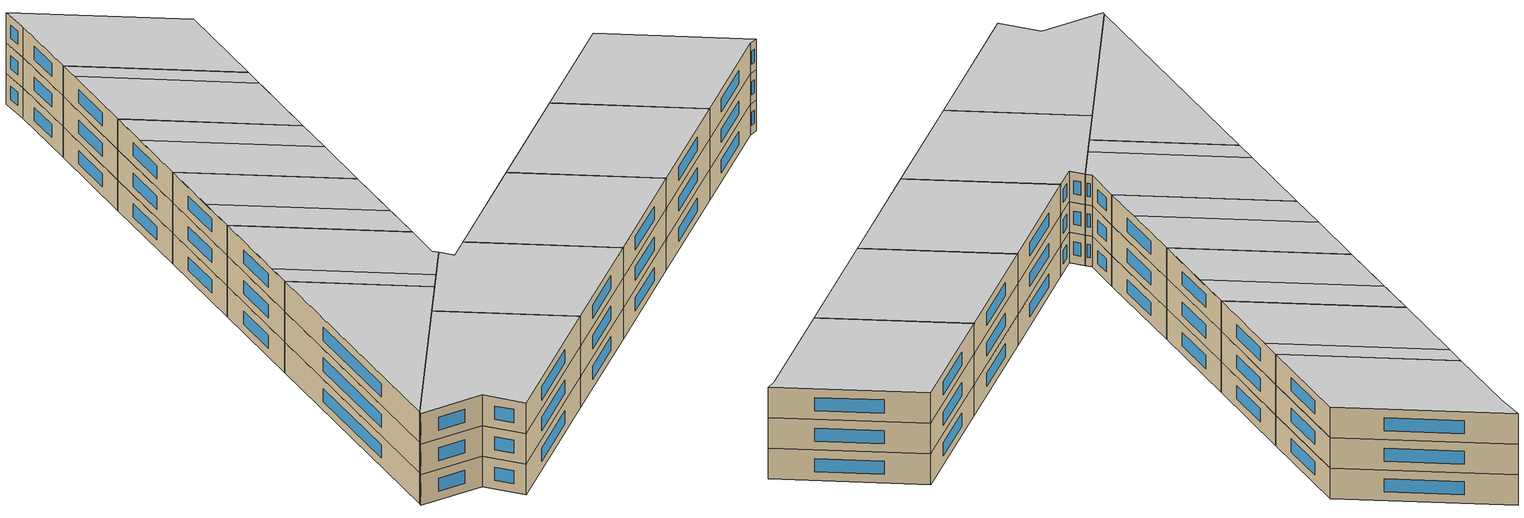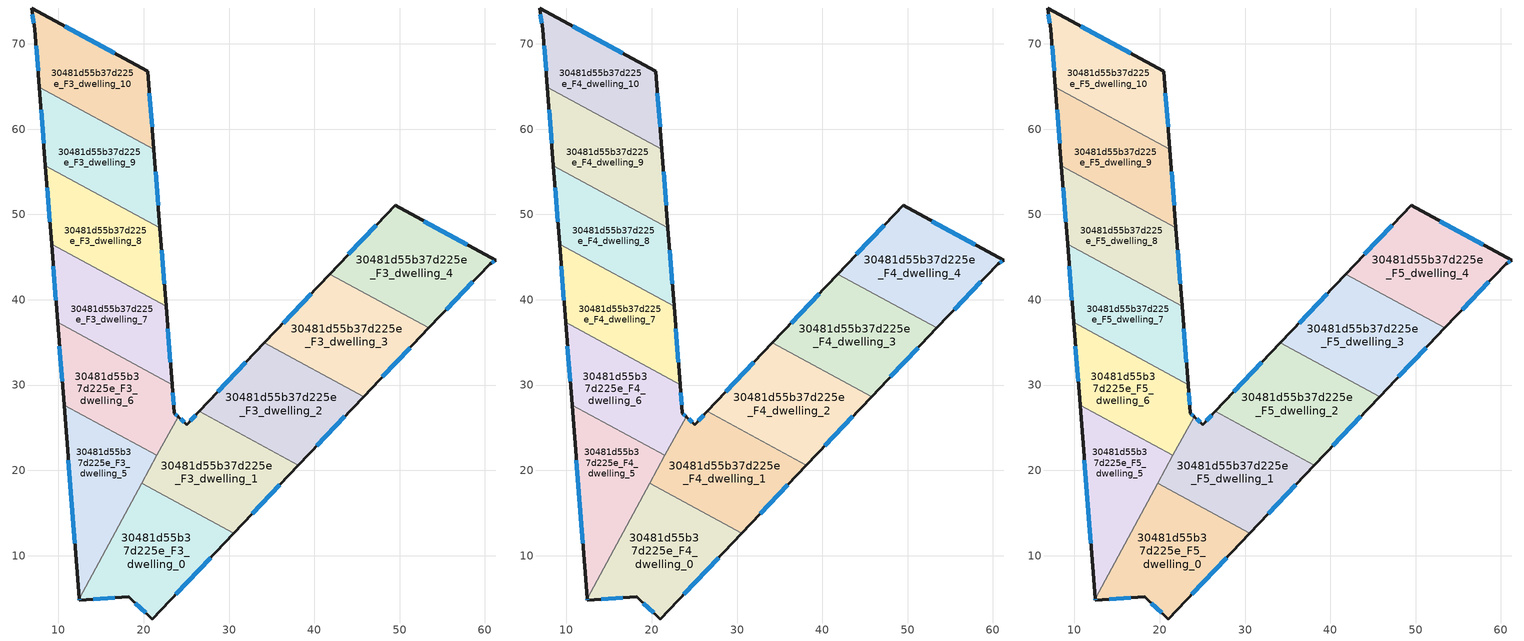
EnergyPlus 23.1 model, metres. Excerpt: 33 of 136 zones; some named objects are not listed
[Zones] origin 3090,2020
30481d55b37d225e_F3_dwelling_0
 floor to 30481d55b37d225e_F2_dwelling_0 (EU_floor_Construction): 30.56,12.64 20.99,2.57 18.23,5.2 12.45,4.74 12.43,4.97 19.78,18.5 z9
 wall outside (EU_wall_Construction): 12.43,4.97 12.45,4.74 18.23,5.2 20.99,2.57 30.56,12.64 z9:12
 wall to 30481d55b37d225e_F3_dwelling_1 (EU_wall_Construction): 30.56,12.64 19.78,18.5 z9:12
 wall to 30481d55b37d225e_F3_dwelling_5 (EU_wall_Construction): 19.78,18.5 12.43,4.97 z9:12
 window (EU_Window_Construction): 23.73,5.45 27.83,9.77 / 19.02,4.45 20.2,3.32 / 14.1,4.87 16.58,5.07 / 12.43,4.91 12.44,4.81 z9.86:11.14
30481d55b37d225e_F3_dwelling_1
 floor to 30481d55b37d225e_F2_dwelling_1 (EU_floor_Construction): 38.11,20.59 30.56,12.64 19.78,18.5 24.02,26.31 25.03,25.35 26.5,26.9 z9
 wall outside (EU_wall_Construction): 30.56,12.64 38.11,20.59 / 26.5,26.9 25.03,25.35 24.02,26.31 z9:12
 wall to 30481d55b37d225e_F3_dwelling_2 (EU_wall_Construction): 38.11,20.59 26.5,26.9 z9:12
 wall to 30481d55b37d225e_F3_dwelling_6 (EU_wall_Construction): 24.02,26.31 21.54,21.75 z9:12
 wall to 30481d55b37d225e_F3_dwelling_5 (EU_wall_Construction): 21.54,21.74 19.78,18.5 z9:12
 window (EU_Window_Construction): 32.72,14.92 35.96,18.32 / 24.74,25.62 24.31,26.03 / 26.08,26.46 25.45,25.79 z9.86:11.14
30481d55b37d225e_F3_dwelling_10
 floor to 30481d55b37d225e_F2_dwelling_10 (EU_floor_Construction): 20.46,66.81 21.18,57.63 7.75,64.92 7.22,71.72 6.85,74.2 z9
 wall outside (EU_wall_Construction): 21.18,57.63 20.46,66.81 6.85,74.2 7.22,71.72 7.75,64.92 z9:12
 wall to 30481d55b37d225e_F3_dwelling_9 (EU_wall_Construction): 7.75,64.92 21.18,57.63 z9:12
 window (EU_Window_Construction): 7.37,69.78 7.6,66.86 / 6.95,73.49 7.11,72.43 / 16.57,68.92 10.74,72.09 / 20.97,60.25 20.67,64.18 z9.86:11.14
30481d55b37d225e_F3_dwelling_2
 floor to 30481d55b37d225e_F2_dwelling_2 (EU_floor_Construction): 45.77,28.64 38.11,20.59 26.5,26.9 34.15,34.95 z9
 wall outside (EU_wall_Construction): 34.15,34.95 26.5,26.9 / 38.11,20.59 45.77,28.64 z9:12
 wall to 30481d55b37d225e_F3_dwelling_3 (EU_wall_Construction): 45.77,28.64 34.15,34.95 z9:12
 window (EU_Window_Construction): 31.96,32.65 28.68,29.2 / 40.3,22.89 43.58,26.34 z9.86:11.14
30481d55b37d225e_F3_dwelling_3
 floor to 30481d55b37d225e_F2_dwelling_3 (EU_floor_Construction): 53.42,36.7 45.77,28.64 34.15,34.95 41.8,43.01 z9
 wall outside (EU_wall_Construction): 41.8,43.01 34.15,34.95 / 45.77,28.64 53.42,36.7 z9:12
 wall to 30481d55b37d225e_F3_dwelling_4 (EU_wall_Construction): 53.42,36.7 41.8,43.01 z9:12
 window (EU_Window_Construction): 39.62,40.71 36.34,37.25 / 47.95,30.94 51.23,34.4 z9.86:11.14
30481d55b37d225e_F3_dwelling_4
 floor to 30481d55b37d225e_F2_dwelling_4 (EU_floor_Construction): 61.28,44.63 60.59,44.24 53.42,36.7 41.8,43.01 49.45,51.06 z9
 wall outside (EU_wall_Construction): 53.42,36.7 60.59,44.24 61.28,44.63 49.45,51.06 41.8,43.01 z9:12
 window (EU_Window_Construction): 55.47,38.85 58.54,42.09 / 47.27,48.76 43.99,45.31 / 57.9,46.47 52.83,49.22 / 60.79,44.35 61.08,44.52 z9.86:11.14
30481d55b37d225e_F3_dwelling_5
 floor to 30481d55b37d225e_F2_dwelling_5 (EU_floor_Construction): 21.54,21.75 12.43,4.97 10.66,27.66 z9
 wall outside (EU_wall_Construction): 10.66,27.66 12.43,4.97 z9:12
 wall to 30481d55b37d225e_F3_dwelling_6 (EU_wall_Construction): 21.54,21.75 10.66,27.66 z9:12
 window (EU_Window_Construction): 11.16,21.17 11.92,11.45 z9.86:11.14
30481d55b37d225e_F3_dwelling_6
 floor to 30481d55b37d225e_F2_dwelling_6 (EU_floor_Construction): 23.33,30.04 23.59,26.72 24.02,26.31 21.54,21.75 10.66,27.66 9.9,37.34 z9
 wall outside (EU_wall_Construction): 9.9,37.34 10.66,27.66 / 24.02,26.31 23.59,26.72 23.33,30.04 z9:12
 wall to 30481d55b37d225e_F3_dwelling_7 (EU_wall_Construction): 23.33,30.04 9.9,37.34 z9:12
 window (EU_Window_Construction): 10.12,34.57 10.44,30.42 / 23.51,27.67 23.4,29.09 / 23.89,26.43 23.71,26.6 z9.86:11.14
30481d55b37d225e_F3_dwelling_7
 floor to 30481d55b37d225e_F2_dwelling_7 (EU_floor_Construction): 22.61,39.24 23.33,30.04 9.9,37.34 9.19,46.53 z9
 wall outside (EU_wall_Construction): 23.33,30.04 22.61,39.24 / 9.19,46.53 9.9,37.34 z9:12
 wall to 30481d55b37d225e_F3_dwelling_8 (EU_wall_Construction): 22.61,39.24 9.19,46.53 z9:12
 window (EU_Window_Construction): 23.12,32.67 22.82,36.61 / 9.39,43.9 9.7,39.96 z9.86:11.14
30481d55b37d225e_F3_dwelling_8
 floor to 30481d55b37d225e_F2_dwelling_8 (EU_floor_Construction): 21.89,48.43 22.61,39.24 9.19,46.53 8.47,55.73 z9
 wall outside (EU_wall_Construction): 22.61,39.24 21.89,48.43 / 8.47,55.73 9.19,46.53 z9:12
 wall to 30481d55b37d225e_F3_dwelling_9 (EU_wall_Construction): 21.89,48.43 8.47,55.73 z9:12
 window (EU_Window_Construction): 22.41,41.87 22.1,45.81 / 8.67,53.1 8.98,49.16 z9.86:11.14
30481d55b37d225e_F3_dwelling_9
 floor to 30481d55b37d225e_F2_dwelling_9 (EU_floor_Construction): 21.18,57.63 21.89,48.43 8.47,55.73 7.75,64.92 z9
 wall outside (EU_wall_Construction): 21.89,48.43 21.18,57.63 / 7.75,64.92 8.47,55.73 z9:12
 window (EU_Window_Construction): 21.69,51.06 21.38,55 / 7.96,62.29 8.26,58.35 z9.86:11.14
30481d55b37d225e_F4_dwelling_0
 floor to 30481d55b37d225e_F3_dwelling_0 (EU_floor_Construction): 30.56,12.64 20.99,2.57 18.23,5.2 12.45,4.74 12.43,4.97 19.78,18.5 z12
 wall outside (EU_wall_Construction): 12.43,4.97 12.45,4.74 18.23,5.2 20.99,2.57 30.56,12.64 z12:15
 wall to 30481d55b37d225e_F4_dwelling_1 (EU_wall_Construction): 30.56,12.64 19.78,18.5 z12:15
 wall to 30481d55b37d225e_F4_dwelling_5 (EU_wall_Construction): 19.78,18.5 12.43,4.97 z12:15
 window (EU_Window_Construction): 23.73,5.45 27.83,9.77 / 19.02,4.45 20.2,3.32 / 14.1,4.87 16.58,5.07 / 12.43,4.91 12.44,4.81 z12.86:14.14
30481d55b37d225e_F4_dwelling_1
 floor to 30481d55b37d225e_F3_dwelling_1 (EU_floor_Construction): 38.11,20.59 30.56,12.64 19.78,18.5 24.02,26.31 25.03,25.35 26.5,26.9 z12
 wall outside (EU_wall_Construction): 30.56,12.64 38.11,20.59 / 26.5,26.9 25.03,25.35 24.02,26.31 z12:15
 wall to 30481d55b37d225e_F4_dwelling_2 (EU_wall_Construction): 38.11,20.59 26.5,26.9 z12:15
 wall to 30481d55b37d225e_F4_dwelling_6 (EU_wall_Construction): 24.02,26.31 21.54,21.75 z12:15
 wall to 30481d55b37d225e_F4_dwelling_5 (EU_wall_Construction): 21.54,21.74 19.78,18.5 z12:15
 window (EU_Window_Construction): 32.72,14.92 35.96,18.32 / 24.74,25.62 24.31,26.03 / 26.08,26.46 25.45,25.79 z12.86:14.14
30481d55b37d225e_F4_dwelling_10
 floor to 30481d55b37d225e_F3_dwelling_10 (EU_floor_Construction): 20.46,66.81 21.18,57.63 7.75,64.92 7.22,71.72 6.85,74.2 z12
 wall outside (EU_wall_Construction): 21.18,57.63 20.46,66.81 6.85,74.2 7.22,71.72 7.75,64.92 z12:15
 wall to 30481d55b37d225e_F4_dwelling_9 (EU_wall_Construction): 7.75,64.92 21.18,57.63 z12:15
 window (EU_Window_Construction): 7.37,69.78 7.6,66.86 / 6.95,73.49 7.11,72.43 / 16.57,68.92 10.74,72.09 / 20.97,60.25 20.67,64.18 z12.86:14.14
30481d55b37d225e_F4_dwelling_2
 floor to 30481d55b37d225e_F3_dwelling_2 (EU_floor_Construction): 45.77,28.64 38.11,20.59 26.5,26.9 34.15,34.95 z12
 wall outside (EU_wall_Construction): 34.15,34.95 26.5,26.9 / 38.11,20.59 45.77,28.64 z12:15
 wall to 30481d55b37d225e_F4_dwelling_3 (EU_wall_Construction): 45.77,28.64 34.15,34.95 z12:15
 window (EU_Window_Construction): 31.96,32.65 28.68,29.2 / 40.3,22.89 43.58,26.34 z12.86:14.14
30481d55b37d225e_F4_dwelling_3
 floor to 30481d55b37d225e_F3_dwelling_3 (EU_floor_Construction): 53.42,36.7 45.77,28.64 34.15,34.95 41.8,43.01 z12
 wall outside (EU_wall_Construction): 41.8,43.01 34.15,34.95 / 45.77,28.64 53.42,36.7 z12:15
 wall to 30481d55b37d225e_F4_dwelling_4 (EU_wall_Construction): 53.42,36.7 41.8,43.01 z12:15
 window (EU_Window_Construction): 39.62,40.71 36.34,37.25 / 47.95,30.94 51.23,34.4 z12.86:14.14
30481d55b37d225e_F4_dwelling_4
 floor to 30481d55b37d225e_F3_dwelling_4 (EU_floor_Construction): 61.28,44.63 60.59,44.24 53.42,36.7 41.8,43.01 49.45,51.06 z12
 wall outside (EU_wall_Construction): 53.42,36.7 60.59,44.24 61.28,44.63 49.45,51.06 41.8,43.01 z12:15
 window (EU_Window_Construction): 55.47,38.85 58.54,42.09 / 47.27,48.76 43.99,45.31 / 57.9,46.47 52.83,49.22 / 60.79,44.35 61.08,44.52 z12.86:14.14
30481d55b37d225e_F4_dwelling_5
 floor to 30481d55b37d225e_F3_dwelling_5 (EU_floor_Construction): 21.54,21.75 12.43,4.97 10.66,27.66 z12
 wall outside (EU_wall_Construction): 10.66,27.66 12.43,4.97 z12:15
 wall to 30481d55b37d225e_F4_dwelling_6 (EU_wall_Construction): 21.54,21.75 10.66,27.66 z12:15
 window (EU_Window_Construction): 11.16,21.17 11.92,11.45 z12.86:14.14
30481d55b37d225e_F4_dwelling_6
 floor to 30481d55b37d225e_F3_dwelling_6 (EU_floor_Construction): 23.33,30.04 23.59,26.72 24.02,26.31 21.54,21.75 10.66,27.66 9.9,37.34 z12
 wall outside (EU_wall_Construction): 9.9,37.34 10.66,27.66 / 24.02,26.31 23.59,26.72 23.33,30.04 z12:15
 wall to 30481d55b37d225e_F4_dwelling_7 (EU_wall_Construction): 23.33,30.04 9.9,37.34 z12:15
 window (EU_Window_Construction): 10.12,34.57 10.44,30.42 / 23.51,27.67 23.4,29.09 / 23.89,26.43 23.71,26.6 z12.86:14.14
30481d55b37d225e_F4_dwelling_7
 floor to 30481d55b37d225e_F3_dwelling_7 (EU_floor_Construction): 22.61,39.24 23.33,30.04 9.9,37.34 9.19,46.53 z12
 wall outside (EU_wall_Construction): 23.33,30.04 22.61,39.24 / 9.19,46.53 9.9,37.34 z12:15
 wall to 30481d55b37d225e_F4_dwelling_8 (EU_wall_Construction): 22.61,39.24 9.19,46.53 z12:15
 window (EU_Window_Construction): 23.12,32.67 22.82,36.61 / 9.39,43.9 9.7,39.96 z12.86:14.14
30481d55b37d225e_F4_dwelling_8
 floor to 30481d55b37d225e_F3_dwelling_8 (EU_floor_Construction): 21.89,48.43 22.61,39.24 9.19,46.53 8.47,55.73 z12
 wall outside (EU_wall_Construction): 22.61,39.24 21.89,48.43 / 8.47,55.73 9.19,46.53 z12:15
 wall to 30481d55b37d225e_F4_dwelling_9 (EU_wall_Construction): 21.89,48.43 8.47,55.73 z12:15
 window (EU_Window_Construction): 22.41,41.87 22.1,45.81 / 8.67,53.1 8.98,49.16 z12.86:14.14
30481d55b37d225e_F4_dwelling_9
 floor to 30481d55b37d225e_F3_dwelling_9 (EU_floor_Construction): 21.18,57.63 21.89,48.43 8.47,55.73 7.75,64.92 z12
 wall outside (EU_wall_Construction): 21.89,48.43 21.18,57.63 / 7.75,64.92 8.47,55.73 z12:15
 window (EU_Window_Construction): 21.69,51.06 21.38,55 / 7.96,62.29 8.26,58.35 z12.86:14.14
30481d55b37d225e_F5_dwelling_0
 floor to 30481d55b37d225e_F4_dwelling_0 (EU_floor_Construction): 30.56,12.64 20.99,2.57 18.23,5.2 12.45,4.74 12.43,4.97 19.78,18.5 z15
 wall outside (EU_wall_Construction): 12.43,4.97 12.45,4.74 18.23,5.2 20.99,2.57 30.56,12.64 z15:18
 wall to 30481d55b37d225e_F5_dwelling_1 (EU_wall_Construction): 30.56,12.64 19.78,18.5 z15:18
 wall to 30481d55b37d225e_F5_dwelling_5 (EU_wall_Construction): 19.78,18.5 12.43,4.97 z15:18
 window (EU_Window_Construction): 23.73,5.45 27.83,9.77 / 19.02,4.45 20.2,3.32 / 14.1,4.87 16.58,5.07 / 12.43,4.91 12.44,4.81 z15.86:17.14
 ceiling to 30481d55b37d225e_F6_dwelling_0 (EU_floor_Construction): 20.99,2.57 30.56,12.64 19.78,18.5 12.43,4.97 12.45,4.74 18.23,5.2 z18
30481d55b37d225e_F5_dwelling_1
 floor to 30481d55b37d225e_F4_dwelling_1 (EU_floor_Construction): 38.11,20.59 30.56,12.64 19.78,18.5 24.02,26.31 25.03,25.35 26.5,26.9 z15
 wall outside (EU_wall_Construction): 30.56,12.64 38.11,20.59 / 26.5,26.9 25.03,25.35 24.02,26.31 z15:18
 wall to 30481d55b37d225e_F5_dwelling_2 (EU_wall_Construction): 38.11,20.59 26.5,26.9 z15:18
 wall to 30481d55b37d225e_F5_dwelling_6 (EU_wall_Construction): 24.02,26.31 21.54,21.75 z15:18
 wall to 30481d55b37d225e_F5_dwelling_5 (EU_wall_Construction): 21.54,21.74 19.78,18.5 z15:18
 window (EU_Window_Construction): 32.72,14.92 35.96,18.32 / 24.74,25.62 24.31,26.03 / 26.08,26.46 25.45,25.79 z15.86:17.14
 ceiling to 30481d55b37d225e_F6_dwelling_1 (EU_floor_Construction): 30.56,12.64 38.11,20.59 26.5,26.9 25.03,25.35 24.02,26.31 19.78,18.5 z18
30481d55b37d225e_F5_dwelling_10
 floor to 30481d55b37d225e_F4_dwelling_10 (EU_floor_Construction): 20.46,66.81 21.18,57.63 7.75,64.92 7.22,71.72 6.85,74.2 z15
 wall outside (EU_wall_Construction): 21.18,57.63 20.46,66.81 6.85,74.2 7.22,71.72 7.75,64.92 z15:18
 wall to 30481d55b37d225e_F5_dwelling_9 (EU_wall_Construction): 7.75,64.92 21.18,57.63 z15:18
 window (EU_Window_Construction): 7.37,69.78 7.6,66.86 / 6.95,73.49 7.11,72.43 / 16.57,68.92 10.74,72.09 / 20.97,60.25 20.67,64.18 z15.86:17.14
 ceiling to 30481d55b37d225e_F6_dwelling_9 (EU_floor_Construction): 21.18,57.63 20.46,66.81 6.85,74.2 7.22,71.72 7.75,64.92 z18
30481d55b37d225e_F5_dwelling_2
 floor to 30481d55b37d225e_F4_dwelling_2 (EU_floor_Construction): 45.77,28.64 38.11,20.59 26.5,26.9 34.15,34.95 z15
 wall outside (EU_wall_Construction): 34.15,34.95 26.5,26.9 / 38.11,20.59 45.77,28.64 z15:18
 wall to 30481d55b37d225e_F5_dwelling_3 (EU_wall_Construction): 45.77,28.64 34.15,34.95 z15:18
 window (EU_Window_Construction): 31.96,32.65 28.68,29.2 / 40.3,22.89 43.58,26.34 z15.86:17.14
 ceiling to 30481d55b37d225e_F6_dwelling_2 (EU_floor_Construction): 38.11,20.59 45.77,28.64 34.15,34.95 26.5,26.9 z18
30481d55b37d225e_F5_dwelling_3
 floor to 30481d55b37d225e_F4_dwelling_3 (EU_floor_Construction): 53.42,36.7 45.77,28.64 34.15,34.95 41.8,43.01 z15
 wall outside (EU_wall_Construction): 41.8,43.01 34.15,34.95 / 45.77,28.64 53.42,36.7 z15:18
 wall to 30481d55b37d225e_F5_dwelling_4 (EU_wall_Construction): 53.42,36.7 41.8,43.01 z15:18
 window (EU_Window_Construction): 39.62,40.71 36.34,37.25 / 47.95,30.94 51.23,34.4 z15.86:17.14
 ceiling to 30481d55b37d225e_F6_dwelling_3 (EU_floor_Construction): 45.77,28.64 53.42,36.7 41.8,43.01 34.15,34.95 z18
30481d55b37d225e_F5_dwelling_4
 floor to 30481d55b37d225e_F4_dwelling_4 (EU_floor_Construction): 61.28,44.63 60.59,44.24 53.42,36.7 41.8,43.01 49.45,51.06 z15
 wall outside (EU_wall_Construction): 53.42,36.7 60.59,44.24 61.28,44.63 49.45,51.06 41.8,43.01 z15:18
 window (EU_Window_Construction): 55.47,38.85 58.54,42.09 / 47.27,48.76 43.99,45.31 / 57.9,46.47 52.83,49.22 / 60.79,44.35 61.08,44.52 z15.86:17.14
 ceiling to 30481d55b37d225e_F6_dwelling_4 (EU_floor_Construction): 60.59,44.24 61.28,44.63 49.45,51.06 41.8,43.01 53.42,36.7 z18
30481d55b37d225e_F5_dwelling_5
 floor to 30481d55b37d225e_F4_dwelling_5 (EU_floor_Construction): 21.54,21.75 12.43,4.97 10.66,27.66 z15
 wall outside (EU_wall_Construction): 10.66,27.66 12.43,4.97 z15:18
 wall to 30481d55b37d225e_F5_dwelling_6 (EU_wall_Construction): 21.54,21.75 10.66,27.66 z15:18
 window (EU_Window_Construction): 11.16,21.17 11.92,11.45 z15.86:17.14
 ceiling to 30481d55b37d225e_F6_dwelling_5 (EU_floor_Construction): 12.43,4.97 21.54,21.75 10.66,27.66 z18
30481d55b37d225e_F5_dwelling_6
 floor to 30481d55b37d225e_F4_dwelling_6 (EU_floor_Construction): 23.33,30.04 23.59,26.72 24.02,26.31 21.54,21.75 10.66,27.66 9.9,37.34 z15
 wall outside (EU_wall_Construction): 9.9,37.34 10.66,27.66 / 24.02,26.31 23.59,26.72 23.33,30.04 z15:18
 wall to 30481d55b37d225e_F5_dwelling_7 (EU_wall_Construction): 23.33,30.04 9.9,37.34 z15:18
 window (EU_Window_Construction): 10.12,34.57 10.44,30.42 / 23.51,27.67 23.4,29.09 / 23.89,26.43 23.71,26.6 z15.86:17.14
 ceiling to 30481d55b37d225e_F6_dwelling_6 (EU_floor_Construction): 22.41,23.35 24.02,26.31 23.59,26.72 23.33,30.04 9.9,37.34 10.49,29.82 z18
 ceiling to 30481d55b37d225e_F6_dwelling_5 (EU_floor_Construction): 21.54,21.75 22.41,23.35 10.49,29.82 10.66,27.66 z18
30481d55b37d225e_F5_dwelling_7
 floor to 30481d55b37d225e_F4_dwelling_7 (EU_floor_Construction): 22.61,39.24 23.33,30.04 9.9,37.34 9.19,46.53 z15
 wall outside (EU_wall_Construction): 23.33,30.04 22.61,39.24 / 9.19,46.53 9.9,37.34 z15:18
 wall to 30481d55b37d225e_F5_dwelling_8 (EU_wall_Construction): 22.61,39.24 9.19,46.53 z15:18
 window (EU_Window_Construction): 23.12,32.67 22.82,36.61 / 9.39,43.9 9.7,39.96 z15.86:17.14
 ceiling adiabatic (EU_roof_Construction): 23.04,33.72 22.61,39.24 9.19,46.53 9.62,41.01 z18
 ceiling to 30481d55b37d225e_F6_dwelling_6 (EU_floor_Construction): 23.33,30.04 23.04,33.72 9.62,41.01 9.9,37.34 z18
30481d55b37d225e_F5_dwelling_8
 floor to 30481d55b37d225e_F4_dwelling_8 (EU_floor_Construction): 21.89,48.43 22.61,39.24 9.19,46.53 8.47,55.73 z15
 wall outside (EU_wall_Construction): 22.61,39.24 21.89,48.43 / 8.47,55.73 9.19,46.53 z15:18
 wall to 30481d55b37d225e_F5_dwelling_9 (EU_wall_Construction): 21.89,48.43 8.47,55.73 z15:18
 window (EU_Window_Construction): 22.41,41.87 22.1,45.81 / 8.67,53.1 8.98,49.16 z15.86:17.14
 ceiling to 30481d55b37d225e_F6_dwelling_8 (EU_floor_Construction): 22.18,44.76 21.89,48.43 8.47,55.73 8.76,52.05 z18
 ceiling adiabatic (EU_roof_Construction): 22.61,39.24 22.18,44.76 8.76,52.05 9.19,46.53 z18
30481d55b37d225e_F5_dwelling_9
 floor to 30481d55b37d225e_F4_dwelling_9 (EU_floor_Construction): 21.18,57.63 21.89,48.43 8.47,55.73 7.75,64.92 z15
 wall outside (EU_wall_Construction): 21.89,48.43 21.18,57.63 / 7.75,64.92 8.47,55.73 z15:18
 window (EU_Window_Construction): 21.69,51.06 21.38,55 / 7.96,62.29 8.26,58.35 z15.86:17.14
 ceiling to 30481d55b37d225e_F6_dwelling_8 (EU_floor_Construction): 21.89,48.43 21.32,55.79 7.9,63.08 8.47,55.73 z18
 ceiling to 30481d55b37d225e_F6_dwelling_9 (EU_floor_Construction): 21.32,55.79 21.18,57.63 7.75,64.92 7.9,63.08 z18
[Building]
EU S2 Campaign: North Axis=0; Terrain=City; Solar Distribution=FullExterior
[Site:Location]
Helsinki-Vantaa.AP: Latitude=60.317; Longitude=24.963; Time Zone=2; Elevation=54.6
[SizingPeriod:WeatherFileDays]
AnnualSizingPeriod: Begin Month=1; Begin Day of Month=1; End Month=12; End Day of Month=31; Day of Week for Start Day=Monday; Use Weather File Daylight Saving Period=No; Use Weather File Rain and Snow Indicators=No
[MATERIAL]
EU_InternalMass_Material: Roughness=MediumRough; Thickness=0.1; Conductivity=1; Density=1800; Specific Heat=900; Thermal Absorptance=0.9; Solar Absorptance=0.7; Visible Absorptance=0.7
[MATERIAL:NOMASS] Roughness=MediumRough; Thermal Absorptance=0.9; Solar Absorptance=0.7; Visible Absorptance=0.7
Name | Thermal Resistance
EU_wall_NoMass | 5.91765
EU_roof_NoMass | 11.1778
EU_floor_NoMass | 6.2875
[WINDOWMATERIAL:SIMPLEGLAZINGSYSTEM]
EU_Window_SimpleGlazing: UFactor=0.994035; Solar Heat Gain Coefficient=0.7; Visible Transmittance=0.7
[CONSTRUCTION]
EU_wall_Construction: EU_wall_NoMass
EU_roof_Construction: EU_roof_NoMass
EU_floor_Construction: EU_floor_NoMass
EU_Window_Construction: EU_Window_SimpleGlazing
EU_InternalMass_Construction: EU_InternalMass_Material
[ZONE] Type=1; Multiplier=1; Ceiling Height=autocalculate; Floor Area=autocalculate; Part of Total Floor Area=Yes
Name | Volume
30481d55b37d225e_F3_dwelling_0; 30481d55b37d225e_F4_dwelling_0; 30481d55b37d225e_F5_dwelling_0 | 425.545
30481d55b37d225e_F3_dwelling_1; 30481d55b37d225e_F4_dwelling_1; 30481d55b37d225e_F5_dwelling_1 | 425.562
30481d55b37d225e_F3_dwelling_10; 30481d55b37d225e_F4_dwelling_10; 30481d55b37d225e_F5_dwelling_10 | 354.601
30481d55b37d225e_F3_dwelling_2; 30481d55b37d225e_F4_dwelling_2; 30481d55b37d225e_F5_dwelling_2 | 425.502
30481d55b37d225e_F3_dwelling_3; 30481d55b37d225e_F4_dwelling_3; 30481d55b37d225e_F5_dwelling_3 | 425.591
30481d55b37d225e_F3_dwelling_4; 30481d55b37d225e_F4_dwelling_4; 30481d55b37d225e_F5_dwelling_4 | 425.522
30481d55b37d225e_F3_dwelling_5; 30481d55b37d225e_F4_dwelling_5; 30481d55b37d225e_F5_dwelling_5 | 354.633
30481d55b37d225e_F3_dwelling_6; 30481d55b37d225e_F4_dwelling_6; 30481d55b37d225e_F5_dwelling_6 | 354.612
30481d55b37d225e_F3_dwelling_7; 30481d55b37d225e_F4_dwelling_7; 30481d55b37d225e_F5_dwelling_7 | 354.642
30481d55b37d225e_F3_dwelling_8; 30481d55b37d225e_F4_dwelling_8; 30481d55b37d225e_F5_dwelling_8 | 354.645
30481d55b37d225e_F3_dwelling_9; 30481d55b37d225e_F4_dwelling_9; 30481d55b37d225e_F5_dwelling_9 | 354.669
[INTERNALMASS] Construction=EU_InternalMass_Construction
Name | Zone or ZoneList | Surface Area
30481d55b37d225e_F3_dwelling_0_EU_InternalMass | 30481d55b37d225e_F3_dwelling_0 | 141.848
30481d55b37d225e_F3_dwelling_1_EU_InternalMass | 30481d55b37d225e_F3_dwelling_1 | 141.854
30481d55b37d225e_F3_dwelling_2_EU_InternalMass | 30481d55b37d225e_F3_dwelling_2 | 141.834
30481d55b37d225e_F3_dwelling_3_EU_InternalMass | 30481d55b37d225e_F3_dwelling_3 | 141.864
30481d55b37d225e_F3_dwelling_4_EU_InternalMass | 30481d55b37d225e_F3_dwelling_4 | 141.841
30481d55b37d225e_F3_dwelling_5_EU_InternalMass | 30481d55b37d225e_F3_dwelling_5 | 118.211
30481d55b37d225e_F3_dwelling_6_EU_InternalMass | 30481d55b37d225e_F3_dwelling_6 | 118.204
30481d55b37d225e_F3_dwelling_7_EU_InternalMass | 30481d55b37d225e_F3_dwelling_7 | 118.214
30481d55b37d225e_F3_dwelling_8_EU_InternalMass | 30481d55b37d225e_F3_dwelling_8 | 118.215
30481d55b37d225e_F3_dwelling_9_EU_InternalMass | 30481d55b37d225e_F3_dwelling_9 | 118.223
30481d55b37d225e_F3_dwelling_10_EU_InternalMass | 30481d55b37d225e_F3_dwelling_10 | 118.201
30481d55b37d225e_F4_dwelling_0_EU_InternalMass | 30481d55b37d225e_F4_dwelling_0 | 141.848
30481d55b37d225e_F4_dwelling_1_EU_InternalMass | 30481d55b37d225e_F4_dwelling_1 | 141.854
30481d55b37d225e_F4_dwelling_2_EU_InternalMass | 30481d55b37d225e_F4_dwelling_2 | 141.834
30481d55b37d225e_F4_dwelling_3_EU_InternalMass | 30481d55b37d225e_F4_dwelling_3 | 141.864
30481d55b37d225e_F4_dwelling_4_EU_InternalMass | 30481d55b37d225e_F4_dwelling_4 | 141.841
30481d55b37d225e_F4_dwelling_5_EU_InternalMass | 30481d55b37d225e_F4_dwelling_5 | 118.211
30481d55b37d225e_F4_dwelling_6_EU_InternalMass | 30481d55b37d225e_F4_dwelling_6 | 118.204
30481d55b37d225e_F4_dwelling_7_EU_InternalMass | 30481d55b37d225e_F4_dwelling_7 | 118.214
30481d55b37d225e_F4_dwelling_8_EU_InternalMass | 30481d55b37d225e_F4_dwelling_8 | 118.215
30481d55b37d225e_F4_dwelling_9_EU_InternalMass | 30481d55b37d225e_F4_dwelling_9 | 118.223
30481d55b37d225e_F4_dwelling_10_EU_InternalMass | 30481d55b37d225e_F4_dwelling_10 | 118.201
30481d55b37d225e_F5_dwelling_0_EU_InternalMass | 30481d55b37d225e_F5_dwelling_0 | 141.848
30481d55b37d225e_F5_dwelling_1_EU_InternalMass | 30481d55b37d225e_F5_dwelling_1 | 141.854
30481d55b37d225e_F5_dwelling_2_EU_InternalMass | 30481d55b37d225e_F5_dwelling_2 | 141.834
30481d55b37d225e_F5_dwelling_3_EU_InternalMass | 30481d55b37d225e_F5_dwelling_3 | 141.864
30481d55b37d225e_F5_dwelling_4_EU_InternalMass | 30481d55b37d225e_F5_dwelling_4 | 141.841
30481d55b37d225e_F5_dwelling_5_EU_InternalMass | 30481d55b37d225e_F5_dwelling_5 | 118.211
30481d55b37d225e_F5_dwelling_6_EU_InternalMass | 30481d55b37d225e_F5_dwelling_6 | 118.204
30481d55b37d225e_F5_dwelling_7_EU_InternalMass | 30481d55b37d225e_F5_dwelling_7 | 118.214
30481d55b37d225e_F5_dwelling_8_EU_InternalMass | 30481d55b37d225e_F5_dwelling_8 | 118.215
30481d55b37d225e_F5_dwelling_9_EU_InternalMass | 30481d55b37d225e_F5_dwelling_9 | 118.223
30481d55b37d225e_F5_dwelling_10_EU_InternalMass | 30481d55b37d225e_F5_dwelling_10 | 118.201
[OTHEREQUIPMENT] Fuel Type=Electricity; Design Level Calculation Method=Watts/Area; Power per Zone Floor Area=1; Fraction Latent=0; Fraction Radiant=0; Fraction Lost=0; Carbon Dioxide Generation Rate=0; EndUse Subcategory=EU_Step8_InternalGains
Name | Zone or ZoneList or Space or SpaceList | Schedule
EU_Step8_InternalGain_30481d55b37d225e_F3_dwelling_0_f000 | 30481d55b37d225e_F3_dwelling_0 | EU_Step8_GainSchedule_30481d55b37d225e_F3_dwelling_0_f000
EU_Step8_InternalGain_30481d55b37d225e_F3_dwelling_1_f000 | 30481d55b37d225e_F3_dwelling_1 | EU_Step8_GainSchedule_30481d55b37d225e_F3_dwelling_1_f000
EU_Step8_InternalGain_30481d55b37d225e_F3_dwelling_2_f000 | 30481d55b37d225e_F3_dwelling_2 | EU_Step8_GainSchedule_30481d55b37d225e_F3_dwelling_2_f000
EU_Step8_InternalGain_30481d55b37d225e_F3_dwelling_3_f000 | 30481d55b37d225e_F3_dwelling_3 | EU_Step8_GainSchedule_30481d55b37d225e_F3_dwelling_3_f000
EU_Step8_InternalGain_30481d55b37d225e_F3_dwelling_4_f000 | 30481d55b37d225e_F3_dwelling_4 | EU_Step8_GainSchedule_30481d55b37d225e_F3_dwelling_4_f000
EU_Step8_InternalGain_30481d55b37d225e_F3_dwelling_5_f000 | 30481d55b37d225e_F3_dwelling_5 | EU_Step8_GainSchedule_30481d55b37d225e_F3_dwelling_5_f000
EU_Step8_InternalGain_30481d55b37d225e_F3_dwelling_6_f000 | 30481d55b37d225e_F3_dwelling_6 | EU_Step8_GainSchedule_30481d55b37d225e_F3_dwelling_6_f000
EU_Step8_InternalGain_30481d55b37d225e_F3_dwelling_7_f000 | 30481d55b37d225e_F3_dwelling_7 | EU_Step8_GainSchedule_30481d55b37d225e_F3_dwelling_7_f000
EU_Step8_InternalGain_30481d55b37d225e_F3_dwelling_8_f000 | 30481d55b37d225e_F3_dwelling_8 | EU_Step8_GainSchedule_30481d55b37d225e_F3_dwelling_8_f000
EU_Step8_InternalGain_30481d55b37d225e_F3_dwelling_9_f000 | 30481d55b37d225e_F3_dwelling_9 | EU_Step8_GainSchedule_30481d55b37d225e_F3_dwelling_9_f000
EU_Step8_InternalGain_30481d55b37d225e_F3_dwelling_10_f000 | 30481d55b37d225e_F3_dwelling_10 | EU_Step8_GainSchedule_30481d55b37d225e_F3_dwelling_10_f000
EU_Step8_InternalGain_30481d55b37d225e_F4_dwelling_0_f000 | 30481d55b37d225e_F4_dwelling_0 | EU_Step8_GainSchedule_30481d55b37d225e_F4_dwelling_0_f000
EU_Step8_InternalGain_30481d55b37d225e_F4_dwelling_1_f000 | 30481d55b37d225e_F4_dwelling_1 | EU_Step8_GainSchedule_30481d55b37d225e_F4_dwelling_1_f000
EU_Step8_InternalGain_30481d55b37d225e_F4_dwelling_2_f000 | 30481d55b37d225e_F4_dwelling_2 | EU_Step8_GainSchedule_30481d55b37d225e_F4_dwelling_2_f000
EU_Step8_InternalGain_30481d55b37d225e_F4_dwelling_3_f000 | 30481d55b37d225e_F4_dwelling_3 | EU_Step8_GainSchedule_30481d55b37d225e_F4_dwelling_3_f000
EU_Step8_InternalGain_30481d55b37d225e_F4_dwelling_4_f000 | 30481d55b37d225e_F4_dwelling_4 | EU_Step8_GainSchedule_30481d55b37d225e_F4_dwelling_4_f000
EU_Step8_InternalGain_30481d55b37d225e_F4_dwelling_5_f000 | 30481d55b37d225e_F4_dwelling_5 | EU_Step8_GainSchedule_30481d55b37d225e_F4_dwelling_5_f000
EU_Step8_InternalGain_30481d55b37d225e_F4_dwelling_6_f000 | 30481d55b37d225e_F4_dwelling_6 | EU_Step8_GainSchedule_30481d55b37d225e_F4_dwelling_6_f000
EU_Step8_InternalGain_30481d55b37d225e_F4_dwelling_7_f000 | 30481d55b37d225e_F4_dwelling_7 | EU_Step8_GainSchedule_30481d55b37d225e_F4_dwelling_7_f000
EU_Step8_InternalGain_30481d55b37d225e_F4_dwelling_8_f000 | 30481d55b37d225e_F4_dwelling_8 | EU_Step8_GainSchedule_30481d55b37d225e_F4_dwelling_8_f000
EU_Step8_InternalGain_30481d55b37d225e_F4_dwelling_9_f000 | 30481d55b37d225e_F4_dwelling_9 | EU_Step8_GainSchedule_30481d55b37d225e_F4_dwelling_9_f000
EU_Step8_InternalGain_30481d55b37d225e_F4_dwelling_10_f000 | 30481d55b37d225e_F4_dwelling_10 | EU_Step8_GainSchedule_30481d55b37d225e_F4_dwelling_10_f000
EU_Step8_InternalGain_30481d55b37d225e_F5_dwelling_0_f000 | 30481d55b37d225e_F5_dwelling_0 | EU_Step8_GainSchedule_30481d55b37d225e_F5_dwelling_0_f000
EU_Step8_InternalGain_30481d55b37d225e_F5_dwelling_1_f000 | 30481d55b37d225e_F5_dwelling_1 | EU_Step8_GainSchedule_30481d55b37d225e_F5_dwelling_1_f000
EU_Step8_InternalGain_30481d55b37d225e_F5_dwelling_2_f000 | 30481d55b37d225e_F5_dwelling_2 | EU_Step8_GainSchedule_30481d55b37d225e_F5_dwelling_2_f000
EU_Step8_InternalGain_30481d55b37d225e_F5_dwelling_3_f000 | 30481d55b37d225e_F5_dwelling_3 | EU_Step8_GainSchedule_30481d55b37d225e_F5_dwelling_3_f000
EU_Step8_InternalGain_30481d55b37d225e_F5_dwelling_4_f000 | 30481d55b37d225e_F5_dwelling_4 | EU_Step8_GainSchedule_30481d55b37d225e_F5_dwelling_4_f000
EU_Step8_InternalGain_30481d55b37d225e_F5_dwelling_5_f000 | 30481d55b37d225e_F5_dwelling_5 | EU_Step8_GainSchedule_30481d55b37d225e_F5_dwelling_5_f000
EU_Step8_InternalGain_30481d55b37d225e_F5_dwelling_6_f000 | 30481d55b37d225e_F5_dwelling_6 | EU_Step8_GainSchedule_30481d55b37d225e_F5_dwelling_6_f000
EU_Step8_InternalGain_30481d55b37d225e_F5_dwelling_7_f000 | 30481d55b37d225e_F5_dwelling_7 | EU_Step8_GainSchedule_30481d55b37d225e_F5_dwelling_7_f000
EU_Step8_InternalGain_30481d55b37d225e_F5_dwelling_8_f000 | 30481d55b37d225e_F5_dwelling_8 | EU_Step8_GainSchedule_30481d55b37d225e_F5_dwelling_8_f000
EU_Step8_InternalGain_30481d55b37d225e_F5_dwelling_9_f000 | 30481d55b37d225e_F5_dwelling_9 | EU_Step8_GainSchedule_30481d55b37d225e_F5_dwelling_9_f000
EU_Step8_InternalGain_30481d55b37d225e_F5_dwelling_10_f000 | 30481d55b37d225e_F5_dwelling_10 | EU_Step8_GainSchedule_30481d55b37d225e_F5_dwelling_10_f000
[ZONEVENTILATION:DESIGNFLOWRATE] Schedule=EU_AlwaysOn; Design Flow Rate Calculation Method=AirChanges/Hour; Air Changes per Hour=0.596421; Ventilation Type=Natural; Fan Pressure Rise=0; Fan Total Efficiency=1; Constant Term Coefficient=1; Temperature Term Coefficient=0; Velocity Term Coefficient=0; Velocity Squared Term Coefficient=0; Minimum Indoor Temperature=-100; Maximum Indoor Temperature=100; Delta Temperature=-100; Minimum Outdoor Temperature=-100; Maximum Outdoor Temperature=100; Maximum Wind Speed=40
Name | Zone or ZoneList or Space or SpaceList
EU_ConstantAir_30481d55b37d225e_F3_dwelling_0 | 30481d55b37d225e_F3_dwelling_0
EU_ConstantAir_30481d55b37d225e_F3_dwelling_1 | 30481d55b37d225e_F3_dwelling_1
EU_ConstantAir_30481d55b37d225e_F3_dwelling_2 | 30481d55b37d225e_F3_dwelling_2
EU_ConstantAir_30481d55b37d225e_F3_dwelling_3 | 30481d55b37d225e_F3_dwelling_3
EU_ConstantAir_30481d55b37d225e_F3_dwelling_4 | 30481d55b37d225e_F3_dwelling_4
EU_ConstantAir_30481d55b37d225e_F3_dwelling_5 | 30481d55b37d225e_F3_dwelling_5
EU_ConstantAir_30481d55b37d225e_F3_dwelling_6 | 30481d55b37d225e_F3_dwelling_6
EU_ConstantAir_30481d55b37d225e_F3_dwelling_7 | 30481d55b37d225e_F3_dwelling_7
EU_ConstantAir_30481d55b37d225e_F3_dwelling_8 | 30481d55b37d225e_F3_dwelling_8
EU_ConstantAir_30481d55b37d225e_F3_dwelling_9 | 30481d55b37d225e_F3_dwelling_9
EU_ConstantAir_30481d55b37d225e_F3_dwelling_10 | 30481d55b37d225e_F3_dwelling_10
EU_ConstantAir_30481d55b37d225e_F4_dwelling_0 | 30481d55b37d225e_F4_dwelling_0
EU_ConstantAir_30481d55b37d225e_F4_dwelling_1 | 30481d55b37d225e_F4_dwelling_1
EU_ConstantAir_30481d55b37d225e_F4_dwelling_2 | 30481d55b37d225e_F4_dwelling_2
EU_ConstantAir_30481d55b37d225e_F4_dwelling_3 | 30481d55b37d225e_F4_dwelling_3
EU_ConstantAir_30481d55b37d225e_F4_dwelling_4 | 30481d55b37d225e_F4_dwelling_4
EU_ConstantAir_30481d55b37d225e_F4_dwelling_5 | 30481d55b37d225e_F4_dwelling_5
EU_ConstantAir_30481d55b37d225e_F4_dwelling_6 | 30481d55b37d225e_F4_dwelling_6
EU_ConstantAir_30481d55b37d225e_F4_dwelling_7 | 30481d55b37d225e_F4_dwelling_7
EU_ConstantAir_30481d55b37d225e_F4_dwelling_8 | 30481d55b37d225e_F4_dwelling_8
EU_ConstantAir_30481d55b37d225e_F4_dwelling_9 | 30481d55b37d225e_F4_dwelling_9
EU_ConstantAir_30481d55b37d225e_F4_dwelling_10 | 30481d55b37d225e_F4_dwelling_10
EU_ConstantAir_30481d55b37d225e_F5_dwelling_0 | 30481d55b37d225e_F5_dwelling_0
EU_ConstantAir_30481d55b37d225e_F5_dwelling_1 | 30481d55b37d225e_F5_dwelling_1
EU_ConstantAir_30481d55b37d225e_F5_dwelling_2 | 30481d55b37d225e_F5_dwelling_2
EU_ConstantAir_30481d55b37d225e_F5_dwelling_3 | 30481d55b37d225e_F5_dwelling_3
EU_ConstantAir_30481d55b37d225e_F5_dwelling_4 | 30481d55b37d225e_F5_dwelling_4
EU_ConstantAir_30481d55b37d225e_F5_dwelling_5 | 30481d55b37d225e_F5_dwelling_5
EU_ConstantAir_30481d55b37d225e_F5_dwelling_6 | 30481d55b37d225e_F5_dwelling_6
EU_ConstantAir_30481d55b37d225e_F5_dwelling_7 | 30481d55b37d225e_F5_dwelling_7
EU_ConstantAir_30481d55b37d225e_F5_dwelling_8 | 30481d55b37d225e_F5_dwelling_8
EU_ConstantAir_30481d55b37d225e_F5_dwelling_9 | 30481d55b37d225e_F5_dwelling_9
EU_ConstantAir_30481d55b37d225e_F5_dwelling_10 | 30481d55b37d225e_F5_dwelling_10
[HVACTEMPLATE:THERMOSTAT] Constant Heating Setpoint=20; Constant Cooling Setpoint=50
EU_HeatOnly_30481d55b37d225e_F4_dwelling_2; EU_HeatOnly_30481d55b37d225e_F4_dwelling_3; EU_HeatOnly_30481d55b37d225e_F4_dwelling_4; EU_HeatOnly_30481d55b37d225e_F4_dwelling_5; EU_HeatOnly_30481d55b37d225e_F4_dwelling_6; EU_HeatOnly_30481d55b37d225e_F4_dwelling_7; EU_HeatOnly_30481d55b37d225e_F4_dwelling_8; EU_HeatOnly_30481d55b37d225e_F4_dwelling_9; EU_HeatOnly_30481d55b37d225e_F4_dwelling_10; EU_HeatOnly_30481d55b37d225e_F5_dwelling_0; EU_HeatOnly_30481d55b37d225e_F5_dwelling_1; EU_HeatOnly_30481d55b37d225e_F5_dwelling_2; EU_HeatOnly_30481d55b37d225e_F5_dwelling_3; EU_HeatOnly_30481d55b37d225e_F5_dwelling_4; EU_HeatOnly_30481d55b37d225e_F5_dwelling_5; EU_HeatOnly_30481d55b37d225e_F5_dwelling_6; EU_HeatOnly_30481d55b37d225e_F5_dwelling_7; EU_HeatOnly_30481d55b37d225e_F5_dwelling_8; EU_HeatOnly_30481d55b37d225e_F5_dwelling_9; EU_HeatOnly_30481d55b37d225e_F5_dwelling_10; EU_HeatOnly_30481d55b37d225e_F6_dwelling_0; EU_HeatOnly_30481d55b37d225e_F6_dwelling_1; EU_HeatOnly_30481d55b37d225e_F6_dwelling_2; EU_HeatOnly_30481d55b37d225e_F6_dwelling_3; EU_HeatOnly_30481d55b37d225e_F6_dwelling_4; EU_HeatOnly_30481d55b37d225e_F6_dwelling_5; EU_HeatOnly_30481d55b37d225e_F6_dwelling_6; EU_HeatOnly_30481d55b37d225e_F6_dwelling_7; EU_HeatOnly_30481d55b37d225e_F6_dwelling_8; EU_HeatOnly_30481d55b37d225e_F6_dwelling_9; EU_HeatOnly_30481d55b37d225e_F7_dwelling_0; EU_HeatOnly_30481d55b37d225e_F7_dwelling_1; EU_HeatOnly_30481d55b37d225e_F7_dwelling_2; EU_HeatOnly_30481d55b37d225e_F7_dwelling_3; EU_HeatOnly_30481d55b37d225e_F7_dwelling_4; EU_HeatOnly_30481d55b37d225e_F7_dwelling_5; EU_HeatOnly_30481d55b37d225e_F7_dwelling_6; EU_HeatOnly_30481d55b37d225e_F7_dwelling_7; EU_HeatOnly_30481d55b37d225e_F7_dwelling_8
[HVACTEMPLATE:ZONE:IDEALLOADSAIRSYSTEM] System Availability Schedule=EU_AlwaysOn; Maximum Heating Supply Air Temperature=50; Minimum Cooling Supply Air Temperature=13; Maximum Heating Supply Air Humidity Ratio=0.0156; Minimum Cooling Supply Air Humidity Ratio=0.0077; Heating Limit=NoLimit; Cooling Limit=NoLimit; Heating Availability Schedule=EU_AlwaysOn; Cooling Availability Schedule=EU_CoolingOff; Dehumidification Control Type=ConstantSensibleHeatRatio; Cooling Sensible Heat Ratio=0.7; Dehumidification Setpoint=60; Humidification Control Type=None; Humidification Setpoint=30; Outdoor Air Method=None; Outdoor Air Flow Rate per Person=0.00944; Outdoor Air Flow Rate per Zone Floor Area=0; Outdoor Air Flow Rate per Zone=0; Demand Controlled Ventilation Type=None; Outdoor Air Economizer Type=NoEconomizer; Heat Recovery Type=None; Sensible Heat Recovery Effectiveness=0.7; Latent Heat Recovery Effectiveness=0.65
Name | Template Thermostat
30481d55b37d225e_F3_dwelling_0 | EU_HeatOnly_30481d55b37d225e_F3_dwelling_0
30481d55b37d225e_F3_dwelling_1 | EU_HeatOnly_30481d55b37d225e_F3_dwelling_1
30481d55b37d225e_F3_dwelling_2 | EU_HeatOnly_30481d55b37d225e_F3_dwelling_2
30481d55b37d225e_F3_dwelling_3 | EU_HeatOnly_30481d55b37d225e_F3_dwelling_3
30481d55b37d225e_F3_dwelling_4 | EU_HeatOnly_30481d55b37d225e_F3_dwelling_4
30481d55b37d225e_F3_dwelling_5 | EU_HeatOnly_30481d55b37d225e_F3_dwelling_5
30481d55b37d225e_F3_dwelling_6 | EU_HeatOnly_30481d55b37d225e_F3_dwelling_6
30481d55b37d225e_F3_dwelling_7 | EU_HeatOnly_30481d55b37d225e_F3_dwelling_7
30481d55b37d225e_F3_dwelling_8 | EU_HeatOnly_30481d55b37d225e_F3_dwelling_8
30481d55b37d225e_F3_dwelling_9 | EU_HeatOnly_30481d55b37d225e_F3_dwelling_9
30481d55b37d225e_F3_dwelling_10 | EU_HeatOnly_30481d55b37d225e_F3_dwelling_10
30481d55b37d225e_F4_dwelling_0 | EU_HeatOnly_30481d55b37d225e_F4_dwelling_0
30481d55b37d225e_F4_dwelling_1 | EU_HeatOnly_30481d55b37d225e_F4_dwelling_1
30481d55b37d225e_F4_dwelling_2 | EU_HeatOnly_30481d55b37d225e_F4_dwelling_2
30481d55b37d225e_F4_dwelling_3 | EU_HeatOnly_30481d55b37d225e_F4_dwelling_3
30481d55b37d225e_F4_dwelling_4 | EU_HeatOnly_30481d55b37d225e_F4_dwelling_4
30481d55b37d225e_F4_dwelling_5 | EU_HeatOnly_30481d55b37d225e_F4_dwelling_5
30481d55b37d225e_F4_dwelling_6 | EU_HeatOnly_30481d55b37d225e_F4_dwelling_6
30481d55b37d225e_F4_dwelling_7 | EU_HeatOnly_30481d55b37d225e_F4_dwelling_7
30481d55b37d225e_F4_dwelling_8 | EU_HeatOnly_30481d55b37d225e_F4_dwelling_8
30481d55b37d225e_F4_dwelling_9 | EU_HeatOnly_30481d55b37d225e_F4_dwelling_9
30481d55b37d225e_F4_dwelling_10 | EU_HeatOnly_30481d55b37d225e_F4_dwelling_10
30481d55b37d225e_F5_dwelling_0 | EU_HeatOnly_30481d55b37d225e_F5_dwelling_0
30481d55b37d225e_F5_dwelling_1 | EU_HeatOnly_30481d55b37d225e_F5_dwelling_1
30481d55b37d225e_F5_dwelling_2 | EU_HeatOnly_30481d55b37d225e_F5_dwelling_2
30481d55b37d225e_F5_dwelling_3 | EU_HeatOnly_30481d55b37d225e_F5_dwelling_3
30481d55b37d225e_F5_dwelling_4 | EU_HeatOnly_30481d55b37d225e_F5_dwelling_4
30481d55b37d225e_F5_dwelling_5 | EU_HeatOnly_30481d55b37d225e_F5_dwelling_5
30481d55b37d225e_F5_dwelling_6 | EU_HeatOnly_30481d55b37d225e_F5_dwelling_6
30481d55b37d225e_F5_dwelling_7 | EU_HeatOnly_30481d55b37d225e_F5_dwelling_7
30481d55b37d225e_F5_dwelling_8 | EU_HeatOnly_30481d55b37d225e_F5_dwelling_8
30481d55b37d225e_F5_dwelling_9 | EU_HeatOnly_30481d55b37d225e_F5_dwelling_9
30481d55b37d225e_F5_dwelling_10 | EU_HeatOnly_30481d55b37d225e_F5_dwelling_10
[SIZING:ZONE] Zone Cooling Design Supply Air Temperature Input Method=SupplyAirTemperature; Zone Cooling Design Supply Air Temperature=13; Zone Heating Design Supply Air Temperature Input Method=SupplyAirTemperature; Zone Heating Design Supply Air Temperature=50; Zone Cooling Design Supply Air Humidity Ratio=0.008; Zone Heating Design Supply Air Humidity Ratio=0.008; Cooling Design Air Flow Method=DesignDay; Cooling Design Air Flow Rate=0; Cooling Minimum Air Flow per Zone Floor Area=0.000762; Cooling Minimum Air Flow=0; Cooling Minimum Air Flow Fraction=0.2; Heating Design Air Flow Method=DesignDay; Heating Design Air Flow Rate=0; Heating Maximum Air Flow per Zone Floor Area=0.002032; Heating Maximum Air Flow=0.141576; Heating Maximum Air Flow Fraction=0.3; Account for Dedicated Outdoor Air System=No; Dedicated Outdoor Air System Control Strategy=NeutralSupplyAir; Dedicated Outdoor Air Low Setpoint Temperature for Design=autosize; Dedicated Outdoor Air High Setpoint Temperature for Design=autosize; Zone Load Sizing Method=Sensible Load Only No Latent Load; Zone Latent Cooling Design Supply Air Humidity Ratio Input Method=HumidityRatioDifference; Zone Cooling Design Supply Air Humidity Ratio Difference=0.005; Zone Latent Heating Design Supply Air Humidity Ratio Input Method=HumidityRatioDifference; Zone Humidification Design Supply Air Humidity Ratio Difference=0.005
30481d55b37d225e_F3_dwelling_0; 30481d55b37d225e_F3_dwelling_1; 30481d55b37d225e_F3_dwelling_2; 30481d55b37d225e_F3_dwelling_3; 30481d55b37d225e_F3_dwelling_4; 30481d55b37d225e_F3_dwelling_5; 30481d55b37d225e_F3_dwelling_6; 30481d55b37d225e_F3_dwelling_7; 30481d55b37d225e_F3_dwelling_8; 30481d55b37d225e_F3_dwelling_9; 30481d55b37d225e_F3_dwelling_10; 30481d55b37d225e_F4_dwelling_0; 30481d55b37d225e_F4_dwelling_1; 30481d55b37d225e_F4_dwelling_2; 30481d55b37d225e_F4_dwelling_3; 30481d55b37d225e_F4_dwelling_4; 30481d55b37d225e_F4_dwelling_5; 30481d55b37d225e_F4_dwelling_6; 30481d55b37d225e_F4_dwelling_7; 30481d55b37d225e_F4_dwelling_8; 30481d55b37d225e_F4_dwelling_9; 30481d55b37d225e_F4_dwelling_10; 30481d55b37d225e_F5_dwelling_0; 30481d55b37d225e_F5_dwelling_1; 30481d55b37d225e_F5_dwelling_2; 30481d55b37d225e_F5_dwelling_3; 30481d55b37d225e_F5_dwelling_4; 30481d55b37d225e_F5_dwelling_5; 30481d55b37d225e_F5_dwelling_6; 30481d55b37d225e_F5_dwelling_7; 30481d55b37d225e_F5_dwelling_8; 30481d55b37d225e_F5_dwelling_9; 30481d55b37d225e_F5_dwelling_10
[SCHEDULE:CONSTANT]
Name | Hourly Value
EU_AlwaysOn | 1
EU_CoolingOff | 0
[SCHEDULE:FILE] Column Number=1; Rows to Skip at Top=0; Number of Hours of Data=8760; Column Separator=Comma; Interpolate to Timestep=No; Minutes per Item=60; Adjust Schedule for Daylight Savings=Yes
Name | File
EU_Step8_GainSchedule_30481d55b37d225e_F3_dwelling_0_f000 | ../../schedules/30481d55b37d225e/30481d55b37d225e_F3_dwelling_0_f000_gain.csv
EU_Step8_GainSchedule_30481d55b37d225e_F3_dwelling_1_f000 | ../../schedules/30481d55b37d225e/30481d55b37d225e_F3_dwelling_1_f000_gain.csv
EU_Step8_GainSchedule_30481d55b37d225e_F3_dwelling_2_f000 | ../../schedules/30481d55b37d225e/30481d55b37d225e_F3_dwelling_2_f000_gain.csv
EU_Step8_GainSchedule_30481d55b37d225e_F3_dwelling_3_f000 | ../../schedules/30481d55b37d225e/30481d55b37d225e_F3_dwelling_3_f000_gain.csv
EU_Step8_GainSchedule_30481d55b37d225e_F3_dwelling_4_f000 | ../../schedules/30481d55b37d225e/30481d55b37d225e_F3_dwelling_4_f000_gain.csv
EU_Step8_GainSchedule_30481d55b37d225e_F3_dwelling_5_f000 | ../../schedules/30481d55b37d225e/30481d55b37d225e_F3_dwelling_5_f000_gain.csv
EU_Step8_GainSchedule_30481d55b37d225e_F3_dwelling_6_f000 | ../../schedules/30481d55b37d225e/30481d55b37d225e_F3_dwelling_6_f000_gain.csv
EU_Step8_GainSchedule_30481d55b37d225e_F3_dwelling_7_f000 | ../../schedules/30481d55b37d225e/30481d55b37d225e_F3_dwelling_7_f000_gain.csv
EU_Step8_GainSchedule_30481d55b37d225e_F3_dwelling_8_f000 | ../../schedules/30481d55b37d225e/30481d55b37d225e_F3_dwelling_8_f000_gain.csv
EU_Step8_GainSchedule_30481d55b37d225e_F3_dwelling_9_f000 | ../../schedules/30481d55b37d225e/30481d55b37d225e_F3_dwelling_9_f000_gain.csv
EU_Step8_GainSchedule_30481d55b37d225e_F3_dwelling_10_f000 | ../../schedules/30481d55b37d225e/30481d55b37d225e_F3_dwelling_10_f000_gain.csv
EU_Step8_GainSchedule_30481d55b37d225e_F4_dwelling_0_f000 | ../../schedules/30481d55b37d225e/30481d55b37d225e_F4_dwelling_0_f000_gain.csv
EU_Step8_GainSchedule_30481d55b37d225e_F4_dwelling_1_f000 | ../../schedules/30481d55b37d225e/30481d55b37d225e_F4_dwelling_1_f000_gain.csv
EU_Step8_GainSchedule_30481d55b37d225e_F4_dwelling_2_f000 | ../../schedules/30481d55b37d225e/30481d55b37d225e_F4_dwelling_2_f000_gain.csv
EU_Step8_GainSchedule_30481d55b37d225e_F4_dwelling_3_f000 | ../../schedules/30481d55b37d225e/30481d55b37d225e_F4_dwelling_3_f000_gain.csv
EU_Step8_GainSchedule_30481d55b37d225e_F4_dwelling_4_f000 | ../../schedules/30481d55b37d225e/30481d55b37d225e_F4_dwelling_4_f000_gain.csv
EU_Step8_GainSchedule_30481d55b37d225e_F4_dwelling_5_f000 | ../../schedules/30481d55b37d225e/30481d55b37d225e_F4_dwelling_5_f000_gain.csv
EU_Step8_GainSchedule_30481d55b37d225e_F4_dwelling_6_f000 | ../../schedules/30481d55b37d225e/30481d55b37d225e_F4_dwelling_6_f000_gain.csv
EU_Step8_GainSchedule_30481d55b37d225e_F4_dwelling_7_f000 | ../../schedules/30481d55b37d225e/30481d55b37d225e_F4_dwelling_7_f000_gain.csv
EU_Step8_GainSchedule_30481d55b37d225e_F4_dwelling_8_f000 | ../../schedules/30481d55b37d225e/30481d55b37d225e_F4_dwelling_8_f000_gain.csv
EU_Step8_GainSchedule_30481d55b37d225e_F4_dwelling_9_f000 | ../../schedules/30481d55b37d225e/30481d55b37d225e_F4_dwelling_9_f000_gain.csv
EU_Step8_GainSchedule_30481d55b37d225e_F4_dwelling_10_f000 | ../../schedules/30481d55b37d225e/30481d55b37d225e_F4_dwelling_10_f000_gain.csv
EU_Step8_GainSchedule_30481d55b37d225e_F5_dwelling_0_f000 | ../../schedules/30481d55b37d225e/30481d55b37d225e_F5_dwelling_0_f000_gain.csv
EU_Step8_GainSchedule_30481d55b37d225e_F5_dwelling_1_f000 | ../../schedules/30481d55b37d225e/30481d55b37d225e_F5_dwelling_1_f000_gain.csv
EU_Step8_GainSchedule_30481d55b37d225e_F5_dwelling_2_f000 | ../../schedules/30481d55b37d225e/30481d55b37d225e_F5_dwelling_2_f000_gain.csv
EU_Step8_GainSchedule_30481d55b37d225e_F5_dwelling_3_f000 | ../../schedules/30481d55b37d225e/30481d55b37d225e_F5_dwelling_3_f000_gain.csv
EU_Step8_GainSchedule_30481d55b37d225e_F5_dwelling_4_f000 | ../../schedules/30481d55b37d225e/30481d55b37d225e_F5_dwelling_4_f000_gain.csv
EU_Step8_GainSchedule_30481d55b37d225e_F5_dwelling_5_f000 | ../../schedules/30481d55b37d225e/30481d55b37d225e_F5_dwelling_5_f000_gain.csv
EU_Step8_GainSchedule_30481d55b37d225e_F5_dwelling_6_f000 | ../../schedules/30481d55b37d225e/30481d55b37d225e_F5_dwelling_6_f000_gain.csv
EU_Step8_GainSchedule_30481d55b37d225e_F5_dwelling_7_f000 | ../../schedules/30481d55b37d225e/30481d55b37d225e_F5_dwelling_7_f000_gain.csv
EU_Step8_GainSchedule_30481d55b37d225e_F5_dwelling_8_f000 | ../../schedules/30481d55b37d225e/30481d55b37d225e_F5_dwelling_8_f000_gain.csv
EU_Step8_GainSchedule_30481d55b37d225e_F5_dwelling_9_f000 | ../../schedules/30481d55b37d225e/30481d55b37d225e_F5_dwelling_9_f000_gain.csv
EU_Step8_GainSchedule_30481d55b37d225e_F5_dwelling_10_f000 | ../../schedules/30481d55b37d225e/30481d55b37d225e_F5_dwelling_10_f000_gain.csv
